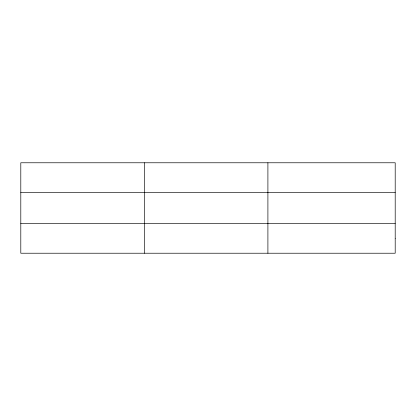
<?xml version="1.0" encoding="UTF-8"?>
<svg xmlns="http://www.w3.org/2000/svg" width="416" height="416" viewBox="0 0 416 416"><rect width="100%" height="100%" fill="white"/><g stroke="black" fill="none" stroke-linecap="round" stroke-linejoin="round"><path stroke-width="0.62" d="M144.352 253.224L144.352 162.776M267.904 253.224L267.904 162.776M20.8 192.624L395.2 192.624M20.8 223.376L395.2 223.376M395.2 238.3L395.2 253.224L20.8 253.224L20.8 162.776L395.2 162.776L395.2 238.3"/></g></svg>
